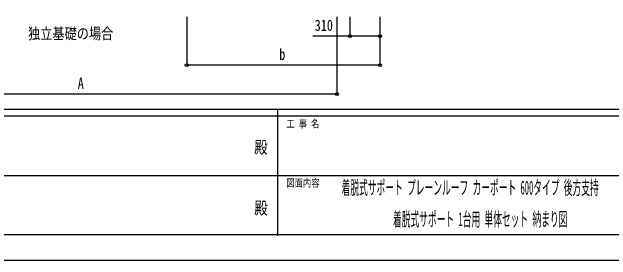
# Model space of a CAD drawing. Units: millimetres, scale not verified. Extents: x -14718 to 14718, y -10395 to 10395.
# Drawn here: x -2765 to 3435, y -10395 to -7829 of the extents above; entities that cross this region are included whole.
import ezdxf
from ezdxf.enums import TextEntityAlignment as Align

# ---------------------------------------------------------------- set-up
doc = ezdxf.new("R2010")
doc.units = ezdxf.units.MM
doc.header["$LTSCALE"] = 40
doc.header["$PDMODE"] = 32
doc.header["$PDSIZE"] = 20
for name, color, linetype in [('0-2_USER1', 3, 'Continuous'), ('0-7_YKK_D', 6, 'Continuous'), ('0-8_YKK_ZWAK', 7, 'Continuous')]:
    doc.layers.add(name, color=color, linetype=linetype)
doc.styles.add('ＭＳ ゴシック', font='')
doc.styles.get('ＭＳ ゴシック').set_extended_font_data('MS Gothic')

msp = doc.modelspace()

# ---------------------------------------------------------------- linework, layer by layer
at = {"layer": '0-7_YKK_D'}
for p, q in [((-956.76, -7879.42), (-956.76, -8380.42)), ((598.24, -7879.42), (598.24, -8680.42)), ((733.24, -7879.42), (733.24, -8080.42)), ((1043.24, -7879.42), (1043.24, -8080.42)), ((1043.24, -7879.42), (1043.24, -8380.42)), ((1043.24, -8379.42), (-956.76, -8379.42)), ((598.24, -8679.42), (-4682.43, -8679.42))]:
    msp.add_line(p, q, dxfattribs=at)
msp.add_lwpolyline([(1043.24, -8079.42), (733.24, -8079.42), (348.14, -8079.42)], dxfattribs=at)
for centre in [(733.24, -8079.42), (1043.24, -8079.42), (-956.76, -8379.42), (1043.24, -8379.42), (598.24, -8679.42)]:
    msp.add_circle(centre, 14.88, dxfattribs=at)
at = {"layer": '0-8_YKK_ZWAK'}
for p, q in [((13632.57, -8837.5), (-13667.43, -8837.5)), ((-17.43, -8837.5), (-17.43, -10132.5)), ((-17.43, -8907.5), (-4567.43, -8907.5)), ((4532.57, -8907.5), (-17.43, -8907.5)), ((-4541.18, -9520), (-17.43, -9520)), ((-17.43, -9520), (4532.57, -9520)), ((-4567.43, -10132.5), (-17.43, -10132.5)), ((-17.43, -10132.5), (4532.57, -10132.5))]:
    msp.add_line(p, q, dxfattribs=at)
msp.add_lwpolyline([(-14717.5, -10395), (14717.5, -10395), (14717.5, 10395), (-14717.5, 10395)], close=True, dxfattribs=at)
msp.add_point((-17.43, -10132.5), dxfattribs=at)

# ---------------------------------------------------------------- texts
at = {"layer": '0-2_USER1', "style": 'ＭＳ ゴシック'}
for s, height, width, p in [('独立基礎の場合', 115.5, 0.8, (-2598.5, -8144.5)), ('着脱式サポート プレーンルーフ カーポート 600タイプ 後方支持', 143.7, 0.45, (646.45, -9760.92)), ('着脱式サポート 1台用 単体セット 納まり図', 143.7, 0.45, (1178.59, -10087.58))]:
    msp.add_text(s, height=height, dxfattribs=dict(at, width=width)).set_placement(p, align=Align.BOTTOM_LEFT)
at = {"layer": '0-7_YKK_D', "style": 'ＭＳ ゴシック', "width": 0.8}
for s, p in [('310', (368.14, -8059.42)), ('b', (1.24, -8359.42)), ('A', (-2084.1, -8659.42))]:
    msp.add_text(s, height=115.5, dxfattribs=at).set_placement(p, align=Align.BOTTOM_LEFT)
at = {"layer": '0-8_YKK_ZWAK', "style": 'ＭＳ ゴシック', "width": 0.8}
for s, height, p in [('工 事 名', 76.98, (74.44, -9047.5)), ('殿', 128.3, (-257.83, -9330.42)), ('図面内容', 76.98, (74.44, -9660)), ('殿', 128.3, (-257.83, -9960.42))]:
    msp.add_text(s, height=height, dxfattribs=at).set_placement(p, align=Align.BOTTOM_LEFT)

doc.saveas('drawing.dxf')
